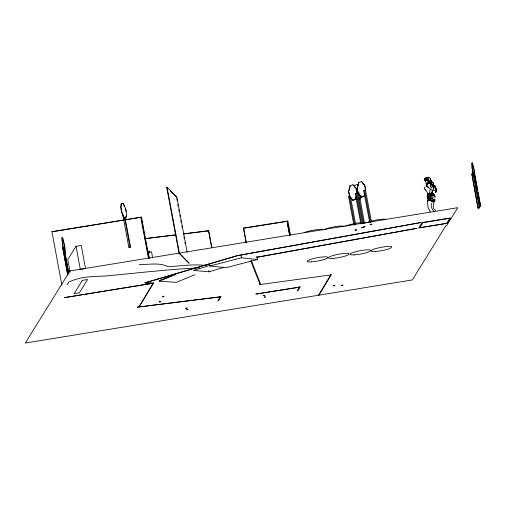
<?xml version="1.0" encoding="UTF-8"?>
<svg xmlns="http://www.w3.org/2000/svg" width="506" height="506" viewBox="0 0 506 506"><rect width="100%" height="100%" fill="white"/><g stroke="black" fill="none" stroke-linecap="round" stroke-linejoin="round"><path stroke-width="0.76" d="M435.046 200.18L435.046 199.832L435.071 200.325M436.102 189.744L435.925 192.021L436.298 191.066L436.02 188.308L436.444 189.687L435.97 191.907L435.761 188.276L435.811 192.052L435.274 188.371L435.729 192.046L435.811 189.807M430.391 197.941L430.03 197.631L429.973 198.15L430.366 197.587L430.423 198.112M436.033 189.756L435.824 192.014L435.672 189.794M429.139 195.05L429.196 195.461L429.139 195.05C431.447 196.284 429.474 194.121 430.511 195.057M433.737 185.487L433.794 187.233L432.997 184.956M429.05 194.089L429.082 193.564L428 194.019L429.05 194.089L427.962 195.152L427.943 194.487M433.965 200.06L434.072 199.56M427.576 184.146L427.557 184.045M430.853 186.961L431.144 183.982L430.916 184.785M433.345 194.108L432.921 193.671M430.562 186.195L430.663 185.126L430.669 185.5M430.827 193.969L430.758 194.601L431.238 194.557L430.891 193.007M431.681 183.178L431.744 182.615M434.154 201.192L433.149 206.701L433.819 208.953L435.748 210.553M125.754 218.219C127.607 213.545 125.773 207.903 123.262 203.595C117.734 201.198 122.68 216.796 124.179 217.903L125.754 218.219L126.051 215.904M425.717 180.515C425.502 181.818 425.034 180.408 425.344 180.965M125.988 218.156L124.419 217.846L121.946 212.646L121.023 207.688L121.693 203.279M427.393 180.528L428.424 180.857L428.209 179.807L427.336 179.82L427.273 180.3L428.411 181.584C428.746 182.685 427.254 183.216 427.918 182.704M428.411 181.584L428.639 182.533M430.783 180.61L431.226 180.971L430.726 180.642M429.537 193.437L430.037 189.75M431.82 203.399C430.075 207.024 432.288 208.782 433.977 211.603M428.361 180.794L428.209 179.807L428.424 180.857L428.386 180.497M428.361 179.149L428.664 177.827L425.559 177.979L424.907 178.719L425.457 181.097M350.487 197.441L352.91 200.294L355.452 199.326L356.053 197.138M352.91 200.294L355.648 199.32L356.053 197.859M358.065 199.693L359.975 198.972L360.974 195.322M360.772 196.771L359.975 198.972M358.495 193.659L361.398 197.074L363.94 196.113L364.541 193.924M433.914 185.961L433.674 186.828L433.56 185.506M429.082 196.904L429.518 195.341M354.314 186.784L354.706 185.373L357.249 184.412L358.216 185.487M354.51 186.777L354.706 185.373M353.865 224.841L348.533 196.347L349.519 196.303L348.596 191.376L350.184 185.727L352.929 184.76L356.325 188.517L357.255 193.482L355.237 193.855L360.86 223.899M348.995 190.661L350.184 185.727M364.611 223.582L358.843 192.773L358.008 193.09L357.091 188.162L358.672 182.514L361.417 181.54L364.813 185.304L365.743 190.262L363.725 190.642L369.639 222.223M357.944 191.673L357.287 188.156L358.672 182.514M430.043 195.107L430.271 194.715C432.371 195.31 428.386 194.487 430.669 194.93M432.44 190.427L431.238 193.602M430.125 195.158L430.985 195.088L430.125 195.158L430.271 194.715L431.017 195.088L429.626 195.038M427.342 195.044L427.791 193.943L430.037 193.298M430.568 180.383L431.365 181.357L431.188 182.078L430.916 181.268L430.081 181.009M434.856 197.827L435.033 196.107L433.851 194.215L434.939 196.366M427.209 184.342L427.437 183.792L429.765 183.254L430.562 183.95L431.004 185.392M429.259 198.592L429.493 198.067M426.691 185.841L427.494 184.184M425.774 181.173L425.451 181.085M432.624 193.583L432.409 193.191L433.123 194.342M424.597 178.852L424.882 178.099M424.268 179.257L425.407 180.18L427.5 180.503L424.338 178.979M427.614 195.038L427.652 194.405M63.067 247.757L61.833 238.117L62.548 237.339L64.806 246.295L65.274 251.906L64.819 252.633L64.547 246.333L62.289 237.384M62.548 237.339L61.833 238.117M67.583 274.625L62.687 247.428L63.971 247.219L68.873 273.404M63.971 247.219L62.542 247.668M79.885 269.445L85.533 268.522L81.213 245.454L76.014 246.302L67.741 259.654L70.062 272.038M67.096 284.758L68.689 282.177C79.467 276.782 92.174 276.346 104.053 276.118C135.817 273.234 167.486 269.369 199.358 267.819M148.119 252.361L148.802 251.261L149.567 251.134L149.795 252.323M148.302 252.817L148.777 252.051L148.922 252.817M473.293 175.601L471.643 163.716L472.351 162.945L474.609 171.895L474.824 177.549M472.351 162.945L471.643 163.716M472.604 170.503L479.498 207.719L478.069 208.162L471.87 174.032L473.154 173.824L474.369 178.276M474.609 171.895L472.927 172.394L474.356 171.945L474.59 174.741M478.069 208.162L471.87 174.032M473.072 172.154L479.271 206.29L480.555 206.081L473.426 166.974L472.098 162.983M433.307 186.6C432.794 188.915 432.345 180.667 433.13 186.657L432.826 184.873M429.872 197.226L430.549 196.164M430.252 194.69L429.265 194.614L429.467 194.968M149.036 258.066L141.44 217.144L51.884 231.748L123.489 220.129M141.44 217.144L125.045 219.876M424.705 179.345L424.8 179.788M433.307 194.873L433.515 194.007L433.844 194.702L433.357 194.013L432.731 195.107L430.321 196.037M433.446 194.962L433.863 194.361L433.003 193.494M428.683 198.75L428.936 198.39M246.163 242.918L243.557 228.092L287.111 221.185L289.875 235.929M433.756 188.333L433.066 189.187M426.906 184.228L429.094 183.058L426.994 184.001M427.519 196.657C428.531 195.405 425.299 197.441 428.449 196.486M427.26 195.215L427.697 196.53M426.128 183.166L426.343 182.894M426.084 185.493L426.798 184.14L426.046 185.594M432.162 200.977C431.801 200.231 427.526 200.142 427.633 201.274M425.046 186.992L424.199 188.099L424.37 188.846L426.267 190.642L427.38 192.83M430.935 180.667L430.612 180.452L430.998 180.737M431.65 201.141L432.137 200.661L432.307 200.99M430.03 197.631L429.809 198.289L429.879 197.682L429.271 197.283L430.239 197.599M426.071 182.843L425.824 183.166M259.464 284.625L331 274.872M207.865 230.97L208.7 230.742L211.894 247.82M427.621 184.064L428.285 183.653M435.457 186.809L435.135 186.967L434.863 186.297L435.135 186.967L435.394 186.752M425.356 180.787L425.888 180.629M430.157 183.235L431.004 183.545L429.006 183.223M425.388 181.04L425.951 180.781M432.314 198.858L432.782 198.504L431.264 197.998L430.581 199.674L432.466 199.99M429.018 193.229L428.025 193.659L427.791 193.216M171.54 275.568L159.282 280.533L159.447 281.178L176.208 282.367L194.955 274.764M159.447 281.178L176.031 274.454M430.625 181.705L431.087 181.527M348.533 196.347L350.354 195.986L355.686 224.487M357.021 193.128L358.843 192.773M361.398 197.074L363.94 196.113M427.19 195.398L427.519 196.385M434.799 199.674L433.914 199.845L434.287 200.199L433.914 199.845L434.496 199.535L434.882 199.996M430.612 196.897L433.819 195.335L433.92 194.582L432.864 193.412L432.472 193.526L432.883 193.507M210.369 265.321L193.362 270.394L208.997 271.823L223.785 267.415M435.343 187.65L434.641 187.1M432.225 197.372L433.984 196.904M209.743 264.436L209.984 265.985L241.362 257.807L257.459 259.515L256.985 256.422M257.459 259.515L226.087 267.693L209.984 265.985M123.262 203.595L121.453 203.342M125.665 208.611L125.956 211.489M122.496 213.368L128.834 247.257L130.535 247.061L125.058 217.789M130.535 247.061L128.834 247.257M431.675 201.818L433.054 201.483M433.781 201.97L434.04 201.786M435.217 187.72L435.59 187.663L435.774 188.434M167.031 187.157L166.689 187.226L179.035 253.196L188.839 263.228L189.181 263.158L179.377 253.126L167.031 187.157L176.834 197.188L187.15 252.292M176.834 197.188L170.503 191.129M174.829 231.969L175.392 231.856M433.882 200.186L434.401 200.066L434.04 200.072M179.035 253.196L179.377 253.126M433.768 199.699L434.186 199.617M256.466 257.257L417.121 228.276L256.46 257.427M472.085 169.143L472.092 166M471.725 174.273L473.262 174.02M429.259 197.644L428.633 197.27L428.614 197.637L429.6 197.587M479.416 206.05L480.7 205.841M478.214 207.928L479.498 207.719M243.424 228.276L247.314 227.662M248.863 227.415L279.198 222.602M280.754 222.355L286.2 221.489M425.559 177.979L427.741 177.619L428.051 179.08M430.682 193.197L431.65 193.058L432.687 193.577M429.436 188.725L430.182 188.618M144.596 238.68L175.867 234.809M183.684 233.842L208.7 230.742M146.006 238.585L175.708 234.904M183.526 233.936L208.542 230.844M429.265 194.614L429.765 194.576M432.054 201.85L433.958 201.698M432.586 200.977L432.061 201.008L434.034 200.888M430.473 199.668L427.38 200.047L428.044 207.447L430.328 212.001M361.417 181.54L364.617 185.31L371.455 221.868M352.929 184.76L356.129 188.529L362.682 223.538M363.725 190.642L364.712 190.598M348.596 191.376L349.456 194.886M355.237 193.855L356.224 193.817M428.898 199.743L428.614 198.352M425.552 181.015L425.881 180.977L425.293 179.554M207.005 265.511C194.19 263.93 181.224 265.84 168.384 266.782C159.01 262.19 149.093 264.758 139.239 264.493M432.757 199.453L434.224 199.092M426.172 179.56L426.982 179.573L425.337 179.345L426.229 179.662L425.736 179.497M427.115 180.414L426.748 180.408L427.115 180.522M426.716 178.536L425.078 178.491C432.219 181.281 427.083 180.553 424.275 179.023L424.578 179.118M433.307 186.676L433.313 187.043L433.041 186.556M428.063 197.353L427.57 197.195L427.905 197.795M428.063 183.172L429.214 183.229M427.26 179.725L428.955 179.624L427.842 179.674M430.682 183.653L431.662 183.716L432.409 184.722M427.513 180.661L428.304 180.781L427.507 181.097L427.14 180.585M432.238 194.038L433.079 194.165L428.886 194.525L427.88 195.126L427.779 196.587M428.335 197.492L428.671 197.802L428.12 197.523M427.918 197.549L428.07 197.574M430.916 181.268L432.187 182.04L430.903 180.851M431.934 193.064L432.744 193.381L431.839 192.691M429.101 188.156L426.261 186.385L427.387 183.526L426.653 185.632L428.468 187.056M430.676 180.503L431.302 181.388M432.807 189.99L434.705 190.73M430.239 189.333L431.96 190.142M428.835 177.189L429.866 177.777L430.41 178.77M434.458 199.895L434.616 200.306M428.196 179.851L428.582 181.357L428.196 179.851L430.176 182.451L430.049 181.894M424.287 179.333L424.8 179.712M431.662 183.716L431.314 183.412L432.143 184.336M432.573 182.47L433.832 183.779M428.993 181.211L429.683 181.837M432.902 193.602L434.274 195.183M428.38 179.383L429.082 181.021L427.912 179.573M359.178 194.215L361.594 197.068M350.683 197.435L353.106 200.281M430.688 183.235L431.004 183.545L430.827 183.267M431.131 183.937L430.17 183.014L428.962 183.008L430.018 183.027L431.03 184.171M429.809 198.175L429.486 197.732L429.518 198.181M432.636 198.713L431.264 197.998L430.435 200.041L430.461 197.821L428.645 200.047L428.62 198.845M430.827 186.784L431.732 188.251M430.783 180.705L430.473 179.054L430.935 181.97M123.325 204.285L124.527 206.79M433.319 188.023L433.939 189.333M435.128 185.639L435.324 186.081M430.808 183.431L431.27 184.545M251.324 260.59L260.748 284.473L260.097 284.6L250.672 260.716M432.453 191.028L432.813 192.337M424.907 179.7L425.179 180.939M433.844 199.984L434.148 200.831M435.432 188.517L435.286 187.796L435.717 191.945L435.584 189.801M474.356 172.957L474.641 174.5M474.932 176.037L477.67 190.673M477.955 192.217L480.555 206.081M476.032 190.237L476.323 191.78M479.062 206.416L479.353 207.953M364.56 190.326L370.613 222.678M357.856 192.811L363.618 223.627M356.066 193.539L361.689 223.582M349.361 196.031L354.839 225.296M290.457 234.74L287.857 220.869L287.174 220.977L289.913 235.619M287.414 223.696L288.135 227.573M288.863 231.457L289.59 235.334M243.557 228.092L246.295 242.735M208.687 231.621L211.59 247.143M208.738 270.425L208.997 271.823M176.784 198.807L177.075 200.357M177.802 204.241L178.093 205.79M178.82 209.674L179.111 211.223M179.839 215.107L180.123 216.657M180.851 220.54L181.142 222.09M181.869 225.973L182.16 227.523M183.906 236.84L184.19 238.389M184.918 242.273L185.209 243.822M152.698 257.984L151.553 251.861L148.245 252.399L149.39 258.522M148.802 251.261L149.131 253.044M148.859 258.37L141.161 217.238L140.794 217.295L148.498 258.433M124.546 217.688L130.023 246.953M76.014 246.302L80.334 269.369M63.965 248.225L64.401 250.54M64.686 252.077L68.436 272.108M62.801 244.904L63.06 246.308M62.687 247.428L67.88 275.156M51.935 231.672L61.903 285.302M430.473 179.054L430.802 181.161M241.001 255.486L241.362 257.807M433.8 186.784L433.863 187.207M424.686 179.541L424.781 180.149M435.293 188.472L435.742 192.033L435.483 188.403L435.78 191.002L436.096 189.687L435.792 188.365L435.925 192.021L435.951 189.801M62.219 239.623L62.472 242.722M366.749 222.804A10.518 1.682 -10.6 0 1 369.937 221.508M371.05 221.179A10.518 1.682 -10.6 0 1 385.85 219.269M345.75 226.195A10.518 1.682 -10.6 0 1 353.852 223.658M355.199 223.393A10.518 1.682 -10.6 0 1 360.784 222.627M364.858 222.665A10.518 1.682 -10.6 0 1 365.598 222.963M324.182 229.699A10.518 1.682 -10.6 0 1 334.985 226.663A10.518 1.682 -10.6 0 1 344.029 226.46M304.125 232.57A10.518 1.682 -10.6 0 1 314.941 229.964A10.518 1.682 -10.6 0 1 322.657 229.964M433.092 187.024L433.237 187.441L433.092 187.024M236.713 255.764L420.65 222.577L236.713 255.764M430.777 179.972L430.568 179.238L430.777 179.972M427.425 194.159L427.595 195.67L427.994 195.759L427.437 194.209L427.785 194.045L427.425 194.159M433.44 184.095L433.199 184.785L432.972 184.348L433.44 184.095M426.495 184.292L426.798 184.14L426.495 184.292M153.141 283.265L139.08 306.845L153.508 283.208L153.141 283.265M220.211 296.94L217.909 300.798L218.592 300.684L221.046 296.712L137.246 307.167L220.888 296.813L220.211 296.94M299.52 286.953L297.218 290.805L297.907 290.697L300.203 286.839L299.52 286.953M330.823 274.783L318.584 295.194L318.508 294.783L319.008 295.125L331.247 274.714L330.823 274.783M69.986 270.931L25.3 343.055L412.314 279.932L445.824 225.847L446.589 225.72L457.772 207.681L69.986 270.931M82.389 280.356L74.116 293.708L79.316 292.86L87.589 279.508L82.389 280.356M159.384 301.633L159.099 302.101L160.636 301.848L160.927 301.386L159.384 301.633M162.616 296.421L162.331 296.883L163.868 296.63L164.159 296.168L162.616 296.421M422.042 222.634L418.728 227.978L447.399 223.298L450.707 217.953L422.042 222.634M422.965 222.615L419.835 227.668L446.665 223.291L449.79 218.238L422.965 222.615M64.281 297.642L153.786 283.113L64.281 297.642M255.903 294.062L299.457 287.155L255.903 294.062M427.494 196.309L427.456 196.96L427.494 196.309M428.493 180.402L428.715 181.237L428.493 180.402M434.237 185.278L433.775 185.62L433.648 185.164L434.237 185.278M428.708 182.116L428.285 182.324L428.708 182.116M427.886 183.159L427.172 183.317L427.886 183.159M431.466 182.369L430.296 182.293L431.466 182.369M355.705 229.92L354.877 230.236L356.698 229.876L355.705 229.92M364.193 226.707L363.365 227.023L365.187 226.663L364.193 226.707M362.41 227.434L361.581 227.751L363.403 227.39L362.41 227.434M370.898 224.221L370.069 224.537L371.891 224.177L370.898 224.221M334.093 285.593L333.258 285.909L335.08 285.555L334.093 285.593M342.031 285.207L341.196 285.523L343.017 285.169L342.031 285.207M427.728 194.848L427.848 195.177L427.728 194.848M145.424 282.765L144.811 282.949L153.135 283.221L145.424 282.765M236.789 255.821L145.19 282.772L236.789 255.821M187.056 308.034L185.772 308.287L187.056 308.034M187.922 309.539L186.632 309.792L187.922 309.539M264.613 295.384L263.329 295.637L264.613 295.384M265.479 296.889L264.189 297.142L265.479 296.889M431.656 192.995L431.333 192.912L431.656 192.995M429.145 200.294L427.374 198.346L429.145 200.294M433.174 183.001L432.453 182.369L433.174 183.001M425.672 189.851L425.28 189.219L425.672 189.851M375.307 251.469A10.518 1.682 -10.6 0 0 391.745 247.295A10.518 1.682 -10.6 0 0 377.362 248.155A10.518 1.682 -10.6 0 0 375.307 251.469M354.308 254.866A10.518 1.682 -10.6 0 0 370.746 250.691A10.518 1.682 -10.6 0 0 356.363 251.545A10.518 1.682 -10.6 0 0 354.308 254.866M332.746 258.364A10.518 1.682 -10.6 0 0 349.178 254.195A10.518 1.682 -10.6 0 0 334.795 255.049A10.518 1.682 -10.6 0 0 332.746 258.364M311.367 261.868A10.518 1.682 -10.6 0 0 327.806 257.693A10.518 1.682 -10.6 0 0 313.423 258.553A10.518 1.682 -10.6 0 0 311.367 261.868"/></g></svg>
